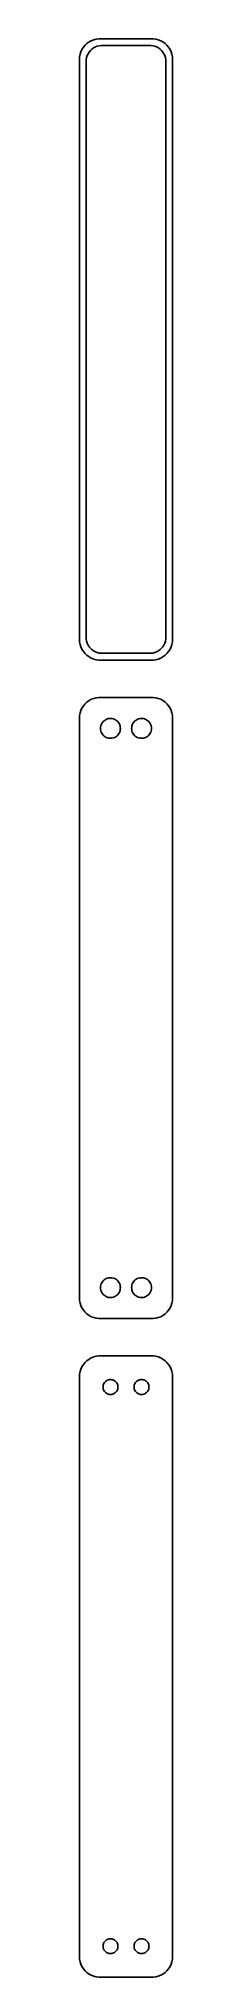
# Model space of a CAD drawing. Header units: metres. Extents: x -11 to 11, y 243 to 711.
import ezdxf

# ---------------------------------------------------------------- set-up
doc = ezdxf.new("R2010")
doc.units = ezdxf.units.M

msp = doc.modelspace()

# ---------------------------------------------------------------- linework, layer by layer
for p, q in [((-11.0929, 707.243), (-11.2106, 706.627)), ((-10.8989, 707.841), (-11.0929, 707.243)), ((-10.6315, 708.409), (-10.8989, 707.841)), ((-10.2951, 708.939), (-10.6315, 708.409)), ((-9.89484, 709.423), (-10.2951, 708.939)), ((-9.43712, 709.853), (-9.89484, 709.423)), ((-9.50096, 706.463), (-9.35068, 706.926)), ((-8.92912, 710.222), (-9.43712, 709.853)), ((-9.35068, 706.926), (-9.1436, 707.366)), ((-9.1436, 707.366), (-8.88301, 707.776)), ((-8.37889, 710.524), (-8.92912, 710.222)), ((-8.88301, 707.776), (-8.57301, 708.151)), ((-8.57301, 708.151), (-8.21851, 708.484)), ((-7.79507, 710.755), (-8.37889, 710.524)), ((-8.21851, 708.484), (-7.82506, 708.77)), ((-7.82506, 708.77), (-7.39888, 709.004)), ((-7.1869, 710.911), (-7.79507, 710.755)), ((-7.39888, 709.004), (-6.9467, 709.183)), ((-6.56395, 710.99), (-7.1869, 710.911)), ((-6.9467, 709.183), (-6.47565, 709.304)), ((6.56395, 710.99), (-6.56395, 710.99)), ((-6.47565, 709.304), (-5.99316, 709.365)), ((-5.99316, 709.365), (5.99316, 709.365)), ((5.99316, 709.365), (6.47565, 709.304)), ((6.47565, 709.304), (6.9467, 709.183)), ((7.1869, 710.911), (6.56395, 710.99)), ((6.9467, 709.183), (7.39888, 709.004)), ((7.79507, 710.755), (7.1869, 710.911)), ((7.39888, 709.004), (7.82506, 708.77)), ((8.37889, 710.524), (7.79507, 710.755)), ((7.82506, 708.77), (8.21851, 708.484)), ((8.21851, 708.484), (8.57301, 708.151)), ((8.92912, 710.222), (8.37889, 710.524)), ((8.57301, 708.151), (8.88301, 707.776)), ((8.88301, 707.776), (9.1436, 707.366)), ((9.43712, 709.853), (8.92912, 710.222)), ((9.1436, 707.366), (9.35068, 706.926)), ((9.35068, 706.926), (9.50096, 706.463)), ((9.89484, 709.423), (9.43712, 709.853)), ((10.2951, 708.939), (9.89484, 709.423)), ((10.6315, 708.409), (10.2951, 708.939)), ((10.8989, 707.841), (10.6315, 708.409)), ((11.0929, 707.243), (10.8989, 707.841)), ((11.2106, 706.627), (11.0929, 707.243)), ((-11.2106, 706.627), (-11.25, 706)), ((-11.25, 706), (-11.25, 566)), ((-9.62262, 705.5), (-9.59209, 705.985)), ((-9.62262, 566.5), (-9.62262, 705.5)), ((-9.59209, 705.985), (-9.50096, 706.463)), ((9.50096, 706.463), (9.59209, 705.985)), ((9.59209, 705.985), (9.62262, 705.5)), ((9.62262, 705.5), (9.62262, 566.5)), ((11.25, 706), (11.2106, 706.627)), ((11.25, 566), (11.25, 706)), ((-9.59209, 566.015), (-9.62262, 566.5)), ((9.62262, 566.5), (9.59209, 566.015)), ((-11.25, 566), (-11.2106, 565.373)), ((-11.2106, 565.373), (-11.0929, 564.757)), ((-11.0929, 564.757), (-10.8989, 564.159)), ((-10.8989, 564.159), (-10.6315, 563.591)), ((-10.6315, 563.591), (-10.2951, 563.061)), ((-10.2951, 563.061), (-9.89484, 562.577)), ((-9.89484, 562.577), (-9.43712, 562.147)), ((-9.50096, 565.537), (-9.59209, 566.015)), ((-9.35068, 565.074), (-9.50096, 565.537)), ((-9.43712, 562.147), (-8.92912, 561.778)), ((-9.1436, 564.634), (-9.35068, 565.074)), ((-8.88301, 564.224), (-9.1436, 564.634)), ((-8.92912, 561.778), (-8.37889, 561.476)), ((-8.57301, 563.849), (-8.88301, 564.224)), ((-8.21851, 563.516), (-8.57301, 563.849)), ((-7.82506, 563.23), (-8.21851, 563.516)), ((-7.39888, 562.996), (-7.82506, 563.23)), ((-6.9467, 562.817), (-7.39888, 562.996)), ((-6.47565, 562.696), (-6.9467, 562.817)), ((-5.99316, 562.635), (-6.47565, 562.696)), ((5.99316, 562.635), (-5.99316, 562.635)), ((6.47565, 562.696), (5.99316, 562.635)), ((6.9467, 562.817), (6.47565, 562.696)), ((7.39888, 562.996), (6.9467, 562.817)), ((7.82506, 563.23), (7.39888, 562.996)), ((8.21851, 563.516), (7.82506, 563.23)), ((8.57301, 563.849), (8.21851, 563.516)), ((8.37889, 561.476), (8.92912, 561.778)), ((8.88301, 564.224), (8.57301, 563.849)), ((9.1436, 564.634), (8.88301, 564.224)), ((8.92912, 561.778), (9.43712, 562.147)), ((9.35068, 565.074), (9.1436, 564.634)), ((9.50096, 565.537), (9.35068, 565.074)), ((9.43712, 562.147), (9.89484, 562.577)), ((9.59209, 566.015), (9.50096, 565.537)), ((9.89484, 562.577), (10.2951, 563.061)), ((10.2951, 563.061), (10.6315, 563.591)), ((10.6315, 563.591), (10.8989, 564.159)), ((10.8989, 564.159), (11.0929, 564.757)), ((11.0929, 564.757), (11.2106, 565.373)), ((11.2106, 565.373), (11.25, 566)), ((-8.37889, 561.476), (-7.79507, 561.245)), ((-7.79507, 561.245), (-7.1869, 561.089)), ((-7.1869, 561.089), (-6.56395, 561.01)), ((-6.56395, 561.01), (6.56395, 561.01)), ((6.56395, 561.01), (7.1869, 561.089)), ((7.1869, 561.089), (7.79507, 561.245)), ((7.79507, 561.245), (8.37889, 561.476)), ((-11.2106, 547.627), (-11.25, 547)), ((-11.0929, 548.243), (-11.2106, 547.627)), ((-10.8989, 548.841), (-11.0929, 548.243)), ((-10.6315, 549.409), (-10.8989, 548.841)), ((-10.2951, 549.939), (-10.6315, 549.409)), ((-9.89484, 550.423), (-10.2951, 549.939)), ((-9.43712, 550.853), (-9.89484, 550.423)), ((-8.92912, 551.222), (-9.43712, 550.853)), ((-8.37889, 551.524), (-8.92912, 551.222)), ((-7.79507, 551.755), (-8.37889, 551.524)), ((-7.1869, 551.911), (-7.79507, 551.755)), ((-6.56395, 551.99), (-7.1869, 551.911)), ((6.56395, 551.99), (-6.56395, 551.99)), ((7.1869, 551.911), (6.56395, 551.99)), ((7.79507, 551.755), (7.1869, 551.911)), ((8.37889, 551.524), (7.79507, 551.755)), ((8.92912, 551.222), (8.37889, 551.524)), ((9.43712, 550.853), (8.92912, 551.222)), ((9.89484, 550.423), (9.43712, 550.853)), ((10.2951, 549.939), (9.89484, 550.423)), ((10.6315, 549.409), (10.2951, 549.939)), ((10.8989, 548.841), (10.6315, 549.409)), ((11.0929, 548.243), (10.8989, 548.841)), ((11.2106, 547.627), (11.0929, 548.243)), ((11.25, 547), (11.2106, 547.627)), ((-11.25, 547), (-11.25, 407)), ((-6.14999, 544.5), (-6.13107, 544.801)), ((-6.13107, 544.199), (-6.14999, 544.5)), ((-6.13107, 544.801), (-6.07458, 545.097)), ((-6.07458, 543.903), (-6.13107, 544.199)), ((-6.07458, 545.097), (-5.98146, 545.383)), ((-5.98146, 543.617), (-6.07458, 543.903)), ((-5.98146, 545.383), (-5.85313, 545.656)), ((-5.85313, 543.344), (-5.98146, 543.617)), ((-5.85313, 545.656), (-5.69164, 545.911)), ((-5.69164, 543.089), (-5.85313, 543.344)), ((-5.69164, 545.911), (-5.49951, 546.143)), ((-5.49951, 542.857), (-5.69164, 543.089)), ((-5.49951, 546.143), (-5.27982, 546.349)), ((-5.27982, 542.651), (-5.49951, 542.857)), ((-5.27982, 546.349), (-5.03598, 546.526)), ((-5.03598, 546.526), (-4.77187, 546.672)), ((-4.77187, 546.672), (-4.49164, 546.783)), ((-4.49164, 546.783), (-4.19971, 546.857)), ((-4.19971, 546.857), (-3.9007, 546.895)), ((-3.9007, 546.895), (-3.59929, 546.895)), ((-3.59929, 546.895), (-3.30028, 546.857)), ((-3.30028, 546.857), (-3.00835, 546.783)), ((-3.00835, 546.783), (-2.72812, 546.672)), ((-2.72812, 546.672), (-2.464, 546.526)), ((-2.464, 546.526), (-2.22017, 546.349)), ((-2.22017, 546.349), (-2.00047, 546.143)), ((-2.00047, 542.857), (-2.22017, 542.651)), ((-2.00047, 546.143), (-1.80835, 545.911)), ((-1.80835, 543.089), (-2.00047, 542.857)), ((-1.80835, 545.911), (-1.64685, 545.656)), ((-1.64685, 543.344), (-1.80835, 543.089)), ((-1.64685, 545.656), (-1.51852, 545.383)), ((-1.51852, 543.617), (-1.64685, 543.344)), ((-1.51852, 545.383), (-1.4254, 545.097)), ((-1.4254, 543.903), (-1.51852, 543.617)), ((-1.4254, 545.097), (-1.36891, 544.801)), ((-1.36891, 544.199), (-1.4254, 543.903)), ((-1.36891, 544.801), (-1.34999, 544.5)), ((-1.34999, 544.5), (-1.36891, 544.199)), ((1.34999, 544.5), (1.36891, 544.801)), ((1.36891, 544.199), (1.34999, 544.5)), ((1.36891, 544.801), (1.4254, 545.097)), ((1.4254, 543.903), (1.36891, 544.199)), ((1.4254, 545.097), (1.51852, 545.383)), ((1.51852, 543.617), (1.4254, 543.903)), ((1.51852, 545.383), (1.64685, 545.656)), ((1.64685, 543.344), (1.51852, 543.617)), ((1.64685, 545.656), (1.80835, 545.911)), ((1.80835, 543.089), (1.64685, 543.344)), ((1.80835, 545.911), (2.00047, 546.143)), ((2.00047, 542.857), (1.80835, 543.089)), ((2.00047, 546.143), (2.22017, 546.349)), ((2.22017, 542.651), (2.00047, 542.857)), ((2.22017, 546.349), (2.464, 546.526)), ((2.464, 546.526), (2.72812, 546.672)), ((2.72812, 546.672), (3.00835, 546.783)), ((3.00835, 546.783), (3.30028, 546.857)), ((3.30028, 546.857), (3.59929, 546.895)), ((3.59929, 546.895), (3.9007, 546.895)), ((3.9007, 546.895), (4.19971, 546.857)), ((4.19971, 546.857), (4.49164, 546.783)), ((4.49164, 546.783), (4.77187, 546.672)), ((4.77187, 546.672), (5.03598, 546.526)), ((5.03598, 546.526), (5.27982, 546.349)), ((5.27982, 546.349), (5.49951, 546.143)), ((5.49951, 542.857), (5.27982, 542.651)), ((5.49951, 546.143), (5.69164, 545.911)), ((5.69164, 543.089), (5.49951, 542.857)), ((5.69164, 545.911), (5.85313, 545.656)), ((5.85313, 543.344), (5.69164, 543.089)), ((5.85313, 545.656), (5.98146, 545.383)), ((5.98146, 543.617), (5.85313, 543.344)), ((5.98146, 545.383), (6.07458, 545.097)), ((6.07458, 543.903), (5.98146, 543.617)), ((6.07458, 545.097), (6.13107, 544.801)), ((6.13107, 544.199), (6.07458, 543.903)), ((6.13107, 544.801), (6.14999, 544.5)), ((6.14999, 544.5), (6.13107, 544.199)), ((11.25, 407), (11.25, 547)), ((-5.03598, 542.474), (-5.27982, 542.651)), ((-4.77187, 542.328), (-5.03598, 542.474)), ((-4.49164, 542.217), (-4.77187, 542.328)), ((-4.19971, 542.143), (-4.49164, 542.217)), ((-3.9007, 542.105), (-4.19971, 542.143)), ((-3.59929, 542.105), (-3.9007, 542.105)), ((-3.30028, 542.143), (-3.59929, 542.105)), ((-3.00835, 542.217), (-3.30028, 542.143)), ((-2.72812, 542.328), (-3.00835, 542.217)), ((-2.464, 542.474), (-2.72812, 542.328)), ((-2.22017, 542.651), (-2.464, 542.474)), ((2.464, 542.474), (2.22017, 542.651)), ((2.72812, 542.328), (2.464, 542.474)), ((3.00835, 542.217), (2.72812, 542.328)), ((3.30028, 542.143), (3.00835, 542.217)), ((3.59929, 542.105), (3.30028, 542.143)), ((3.9007, 542.105), (3.59929, 542.105)), ((4.19971, 542.143), (3.9007, 542.105)), ((4.49164, 542.217), (4.19971, 542.143)), ((4.77187, 542.328), (4.49164, 542.217)), ((5.03598, 542.474), (4.77187, 542.328)), ((5.27982, 542.651), (5.03598, 542.474)), ((-4.49164, 411.783), (-4.19971, 411.857)), ((-4.19971, 411.857), (-3.9007, 411.895)), ((-3.9007, 411.895), (-3.59929, 411.895)), ((-3.59929, 411.895), (-3.30028, 411.857)), ((-3.30028, 411.857), (-3.00835, 411.783)), ((3.00835, 411.783), (3.30028, 411.857)), ((3.30028, 411.857), (3.59929, 411.895)), ((3.59929, 411.895), (3.9007, 411.895)), ((3.9007, 411.895), (4.19971, 411.857)), ((4.19971, 411.857), (4.49164, 411.783)), ((-6.14999, 409.5), (-6.13107, 409.801)), ((-6.13107, 409.199), (-6.14999, 409.5)), ((-6.13107, 409.801), (-6.07458, 410.097)), ((-6.07458, 408.903), (-6.13107, 409.199)), ((-6.07458, 410.097), (-5.98146, 410.383)), ((-5.98146, 408.617), (-6.07458, 408.903)), ((-5.98146, 410.383), (-5.85313, 410.656)), ((-5.85313, 408.344), (-5.98146, 408.617)), ((-5.85313, 410.656), (-5.69164, 410.911)), ((-5.69164, 408.089), (-5.85313, 408.344)), ((-5.69164, 410.911), (-5.49951, 411.143)), ((-5.49951, 407.857), (-5.69164, 408.089)), ((-5.49951, 411.143), (-5.27982, 411.349)), ((-5.27982, 407.651), (-5.49951, 407.857)), ((-5.27982, 411.349), (-5.03598, 411.526)), ((-5.03598, 407.474), (-5.27982, 407.651)), ((-5.03598, 411.526), (-4.77187, 411.672)), ((-4.77187, 407.328), (-5.03598, 407.474)), ((-4.77187, 411.672), (-4.49164, 411.783)), ((-4.49164, 407.217), (-4.77187, 407.328)), ((-4.19971, 407.143), (-4.49164, 407.217)), ((-3.9007, 407.105), (-4.19971, 407.143)), ((-3.30028, 407.143), (-3.59929, 407.105)), ((-3.00835, 407.217), (-3.30028, 407.143)), ((-3.00835, 411.783), (-2.72812, 411.672)), ((-2.72812, 407.328), (-3.00835, 407.217)), ((-2.72812, 411.672), (-2.464, 411.526)), ((-2.464, 407.474), (-2.72812, 407.328)), ((-2.464, 411.526), (-2.22017, 411.349)), ((-2.22017, 407.651), (-2.464, 407.474)), ((-2.22017, 411.349), (-2.00047, 411.143)), ((-2.00047, 407.857), (-2.22017, 407.651)), ((-2.00047, 411.143), (-1.80835, 410.911)), ((-1.80835, 408.089), (-2.00047, 407.857)), ((-1.80835, 410.911), (-1.64685, 410.656)), ((-1.64685, 408.344), (-1.80835, 408.089)), ((-1.64685, 410.656), (-1.51852, 410.383)), ((-1.51852, 408.617), (-1.64685, 408.344)), ((-1.51852, 410.383), (-1.4254, 410.097)), ((-1.4254, 408.903), (-1.51852, 408.617)), ((-1.4254, 410.097), (-1.36891, 409.801)), ((-1.36891, 409.199), (-1.4254, 408.903)), ((-1.36891, 409.801), (-1.34999, 409.5)), ((-1.34999, 409.5), (-1.36891, 409.199)), ((1.34999, 409.5), (1.36891, 409.801)), ((1.36891, 409.199), (1.34999, 409.5)), ((1.36891, 409.801), (1.4254, 410.097)), ((1.4254, 408.903), (1.36891, 409.199)), ((1.4254, 410.097), (1.51852, 410.383)), ((1.51852, 408.617), (1.4254, 408.903)), ((1.51852, 410.383), (1.64685, 410.656)), ((1.64685, 408.344), (1.51852, 408.617)), ((1.64685, 410.656), (1.80835, 410.911)), ((1.80835, 408.089), (1.64685, 408.344)), ((1.80835, 410.911), (2.00047, 411.143)), ((2.00047, 407.857), (1.80835, 408.089)), ((2.00047, 411.143), (2.22017, 411.349)), ((2.22017, 407.651), (2.00047, 407.857)), ((2.22017, 411.349), (2.464, 411.526)), ((2.464, 407.474), (2.22017, 407.651)), ((2.464, 411.526), (2.72812, 411.672)), ((2.72812, 407.328), (2.464, 407.474)), ((2.72812, 411.672), (3.00835, 411.783)), ((3.00835, 407.217), (2.72812, 407.328)), ((3.30028, 407.143), (3.00835, 407.217)), ((3.59929, 407.105), (3.30028, 407.143)), ((4.19971, 407.143), (3.9007, 407.105)), ((4.49164, 407.217), (4.19971, 407.143)), ((4.49164, 411.783), (4.77187, 411.672)), ((4.77187, 407.328), (4.49164, 407.217)), ((4.77187, 411.672), (5.03598, 411.526)), ((5.03598, 407.474), (4.77187, 407.328)), ((5.03598, 411.526), (5.27982, 411.349)), ((5.27982, 407.651), (5.03598, 407.474)), ((5.27982, 411.349), (5.49951, 411.143)), ((5.49951, 407.857), (5.27982, 407.651)), ((5.49951, 411.143), (5.69164, 410.911)), ((5.69164, 408.089), (5.49951, 407.857)), ((5.69164, 410.911), (5.85313, 410.656)), ((5.85313, 408.344), (5.69164, 408.089)), ((5.85313, 410.656), (5.98146, 410.383)), ((5.98146, 408.617), (5.85313, 408.344)), ((5.98146, 410.383), (6.07458, 410.097)), ((6.07458, 408.903), (5.98146, 408.617)), ((6.07458, 410.097), (6.13107, 409.801)), ((6.13107, 409.199), (6.07458, 408.903)), ((6.13107, 409.801), (6.14999, 409.5)), ((6.14999, 409.5), (6.13107, 409.199)), ((-11.25, 407), (-11.2106, 406.373)), ((-11.2106, 406.373), (-11.0929, 405.757)), ((-11.0929, 405.757), (-10.8989, 405.159)), ((-10.8989, 405.159), (-10.6315, 404.591)), ((-10.6315, 404.591), (-10.2951, 404.061)), ((-10.2951, 404.061), (-9.89484, 403.577)), ((-9.89484, 403.577), (-9.43712, 403.147)), ((-9.43712, 403.147), (-8.92912, 402.778)), ((-8.92912, 402.778), (-8.37889, 402.476)), ((-8.37889, 402.476), (-7.79507, 402.245)), ((-3.59929, 407.105), (-3.9007, 407.105)), ((3.9007, 407.105), (3.59929, 407.105)), ((7.79507, 402.245), (8.37889, 402.476)), ((8.37889, 402.476), (8.92912, 402.778)), ((8.92912, 402.778), (9.43712, 403.147)), ((9.43712, 403.147), (9.89484, 403.577)), ((9.89484, 403.577), (10.2951, 404.061)), ((10.2951, 404.061), (10.6315, 404.591)), ((10.6315, 404.591), (10.8989, 405.159)), ((10.8989, 405.159), (11.0929, 405.757)), ((11.0929, 405.757), (11.2106, 406.373)), ((11.2106, 406.373), (11.25, 407)), ((-7.79507, 402.245), (-7.1869, 402.089)), ((-7.1869, 402.089), (-6.56395, 402.01)), ((-6.56395, 402.01), (6.56395, 402.01)), ((6.56395, 402.01), (7.1869, 402.089)), ((7.1869, 402.089), (7.79507, 402.245)), ((-11.2106, 388.627), (-11.25, 388)), ((-11.0929, 389.243), (-11.2106, 388.627)), ((-10.8989, 389.841), (-11.0929, 389.243)), ((-10.6315, 390.409), (-10.8989, 389.841)), ((-10.2951, 390.939), (-10.6315, 390.409)), ((-9.89484, 391.423), (-10.2951, 390.939)), ((-9.43712, 391.853), (-9.89484, 391.423)), ((-8.92912, 392.222), (-9.43712, 391.853)), ((-8.37889, 392.524), (-8.92912, 392.222)), ((-7.79507, 392.755), (-8.37889, 392.524)), ((-7.1869, 392.911), (-7.79507, 392.755)), ((-6.56395, 392.99), (-7.1869, 392.911)), ((6.56395, 392.99), (-6.56395, 392.99)), ((7.1869, 392.911), (6.56395, 392.99)), ((7.79507, 392.755), (7.1869, 392.911)), ((8.37889, 392.524), (7.79507, 392.755)), ((8.92912, 392.222), (8.37889, 392.524)), ((9.43712, 391.853), (8.92912, 392.222)), ((9.89484, 391.423), (9.43712, 391.853)), ((10.2951, 390.939), (9.89484, 391.423)), ((10.6315, 390.409), (10.2951, 390.939)), ((10.8989, 389.841), (10.6315, 390.409)), ((11.0929, 389.243), (10.8989, 389.841)), ((11.2106, 388.627), (11.0929, 389.243)), ((11.25, 388), (11.2106, 388.627)), ((-11.25, 388), (-11.25, 248)), ((-5.54999, 385.5), (-5.5358, 385.726)), ((-5.5358, 385.274), (-5.54999, 385.5)), ((-5.5358, 385.726), (-5.49344, 385.948)), ((-5.49344, 385.052), (-5.5358, 385.274)), ((-5.49344, 385.948), (-5.42358, 386.163)), ((-5.42358, 384.837), (-5.49344, 385.052)), ((-5.42358, 386.163), (-5.32735, 386.367)), ((-5.32735, 384.633), (-5.42358, 384.837)), ((-5.32735, 386.367), (-5.20622, 386.558)), ((-5.20622, 384.442), (-5.32735, 384.633)), ((-5.20622, 386.558), (-5.06213, 386.732)), ((-5.06213, 384.268), (-5.20622, 384.442)), ((-5.06213, 386.732), (-4.89735, 386.887)), ((-4.89735, 384.113), (-5.06213, 384.268)), ((-4.89735, 386.887), (-4.71448, 387.02)), ((-4.71448, 383.98), (-4.89735, 384.113)), ((-4.71448, 387.02), (-4.51639, 387.129)), ((-4.51639, 383.871), (-4.71448, 383.98)), ((-4.51639, 387.129), (-4.30623, 387.212)), ((-4.30623, 383.788), (-4.51639, 383.871)), ((-4.30623, 387.212), (-4.08728, 387.268)), ((-4.08728, 383.732), (-4.30623, 383.788)), ((-4.08728, 387.268), (-3.86302, 387.296)), ((-3.86302, 387.296), (-3.63696, 387.296)), ((-3.63696, 387.296), (-3.4127, 387.268)), ((-3.4127, 387.268), (-3.19376, 387.212)), ((-3.19376, 383.788), (-3.4127, 383.732)), ((-3.19376, 387.212), (-2.9836, 387.129)), ((-2.9836, 383.871), (-3.19376, 383.788)), ((-2.9836, 387.129), (-2.78551, 387.02)), ((-2.78551, 383.98), (-2.9836, 383.871)), ((-2.78551, 387.02), (-2.60263, 386.887)), ((-2.60263, 384.113), (-2.78551, 383.98)), ((-2.60263, 386.887), (-2.43785, 386.732)), ((-2.43785, 384.268), (-2.60263, 384.113)), ((-2.43785, 386.732), (-2.29376, 386.558)), ((-2.29376, 384.442), (-2.43785, 384.268)), ((-2.29376, 386.558), (-2.17264, 386.367)), ((-2.17264, 384.633), (-2.29376, 384.442)), ((-2.17264, 386.367), (-2.0764, 386.163)), ((-2.0764, 384.837), (-2.17264, 384.633)), ((-2.0764, 386.163), (-2.00655, 385.948)), ((-2.00655, 385.052), (-2.0764, 384.837)), ((-2.00655, 385.948), (-1.96419, 385.726)), ((-1.96419, 385.274), (-2.00655, 385.052)), ((-1.96419, 385.726), (-1.95, 385.5)), ((-1.95, 385.5), (-1.96419, 385.274)), ((1.95, 385.5), (1.96419, 385.726)), ((1.96419, 385.274), (1.95, 385.5)), ((1.96419, 385.726), (2.00655, 385.948)), ((2.00655, 385.052), (1.96419, 385.274)), ((2.00655, 385.948), (2.0764, 386.163)), ((2.0764, 384.837), (2.00655, 385.052)), ((2.0764, 386.163), (2.17264, 386.367)), ((2.17264, 384.633), (2.0764, 384.837)), ((2.17264, 386.367), (2.29376, 386.558)), ((2.29376, 384.442), (2.17264, 384.633)), ((2.29376, 386.558), (2.43785, 386.732)), ((2.43785, 384.268), (2.29376, 384.442)), ((2.43785, 386.732), (2.60263, 386.887)), ((2.60263, 384.113), (2.43785, 384.268)), ((2.60263, 386.887), (2.78551, 387.02)), ((2.78551, 383.98), (2.60263, 384.113)), ((2.78551, 387.02), (2.9836, 387.129)), ((2.9836, 383.871), (2.78551, 383.98)), ((2.9836, 387.129), (3.19376, 387.212)), ((3.19376, 383.788), (2.9836, 383.871)), ((3.19376, 387.212), (3.4127, 387.268)), ((3.4127, 383.732), (3.19376, 383.788)), ((3.4127, 387.268), (3.63696, 387.296)), ((3.63696, 387.296), (3.86302, 387.296)), ((3.86302, 387.296), (4.08728, 387.268)), ((4.08728, 387.268), (4.30623, 387.212)), ((4.30623, 383.788), (4.08728, 383.732)), ((4.30623, 387.212), (4.51639, 387.129)), ((4.51639, 383.871), (4.30623, 383.788)), ((4.51639, 387.129), (4.71448, 387.02)), ((4.71448, 383.98), (4.51639, 383.871)), ((4.71448, 387.02), (4.89735, 386.887)), ((4.89735, 384.113), (4.71448, 383.98)), ((4.89735, 386.887), (5.06213, 386.732)), ((5.06213, 384.268), (4.89735, 384.113)), ((5.06213, 386.732), (5.20622, 386.558)), ((5.20622, 384.442), (5.06213, 384.268)), ((5.20622, 386.558), (5.32735, 386.367)), ((5.32735, 384.633), (5.20622, 384.442)), ((5.32735, 386.367), (5.42358, 386.163)), ((5.42358, 384.837), (5.32735, 384.633)), ((5.42358, 386.163), (5.49344, 385.948)), ((5.49344, 385.052), (5.42358, 384.837)), ((5.49344, 385.948), (5.5358, 385.726)), ((5.5358, 385.274), (5.49344, 385.052)), ((5.5358, 385.726), (5.54999, 385.5)), ((5.54999, 385.5), (5.5358, 385.274)), ((11.25, 248), (11.25, 388)), ((-3.86302, 383.704), (-4.08728, 383.732)), ((-3.63696, 383.704), (-3.86302, 383.704)), ((-3.4127, 383.732), (-3.63696, 383.704)), ((3.63696, 383.704), (3.4127, 383.732)), ((3.86302, 383.704), (3.63696, 383.704)), ((4.08728, 383.732), (3.86302, 383.704)), ((-5.54999, 250.5), (-5.5358, 250.726)), ((-5.5358, 250.274), (-5.54999, 250.5)), ((-5.5358, 250.726), (-5.49344, 250.948)), ((-5.49344, 250.052), (-5.5358, 250.274)), ((-5.49344, 250.948), (-5.42358, 251.163)), ((-5.42358, 249.837), (-5.49344, 250.052)), ((-5.42358, 251.163), (-5.32735, 251.367)), ((-5.32735, 249.633), (-5.42358, 249.837)), ((-5.32735, 251.367), (-5.20622, 251.558)), ((-5.20622, 249.442), (-5.32735, 249.633)), ((-5.20622, 251.558), (-5.06213, 251.732)), ((-5.06213, 249.268), (-5.20622, 249.442)), ((-5.06213, 251.732), (-4.89735, 251.887)), ((-4.89735, 249.113), (-5.06213, 249.268)), ((-4.89735, 251.887), (-4.71448, 252.02)), ((-4.71448, 248.98), (-4.89735, 249.113)), ((-4.71448, 252.02), (-4.51639, 252.129)), ((-4.51639, 248.871), (-4.71448, 248.98)), ((-4.51639, 252.129), (-4.30623, 252.212)), ((-4.30623, 248.788), (-4.51639, 248.871)), ((-4.30623, 252.212), (-4.08728, 252.268)), ((-4.08728, 248.732), (-4.30623, 248.788)), ((-4.08728, 252.268), (-3.86302, 252.296)), ((-3.86302, 248.704), (-4.08728, 248.732)), ((-3.86302, 252.296), (-3.63696, 252.296)), ((-3.63696, 248.704), (-3.86302, 248.704)), ((-3.63696, 252.296), (-3.4127, 252.268)), ((-3.4127, 248.732), (-3.63696, 248.704)), ((-3.4127, 252.268), (-3.19376, 252.212)), ((-3.19376, 248.788), (-3.4127, 248.732)), ((-3.19376, 252.212), (-2.9836, 252.129)), ((-2.9836, 248.871), (-3.19376, 248.788)), ((-2.9836, 252.129), (-2.78551, 252.02)), ((-2.78551, 248.98), (-2.9836, 248.871)), ((-2.78551, 252.02), (-2.60263, 251.887)), ((-2.60263, 249.113), (-2.78551, 248.98)), ((-2.60263, 251.887), (-2.43785, 251.732)), ((-2.43785, 249.268), (-2.60263, 249.113)), ((-2.43785, 251.732), (-2.29376, 251.558)), ((-2.29376, 249.442), (-2.43785, 249.268)), ((-2.29376, 251.558), (-2.17264, 251.367)), ((-2.17264, 249.633), (-2.29376, 249.442)), ((-2.17264, 251.367), (-2.0764, 251.163)), ((-2.0764, 249.837), (-2.17264, 249.633)), ((-2.0764, 251.163), (-2.00655, 250.948)), ((-2.00655, 250.052), (-2.0764, 249.837)), ((-2.00655, 250.948), (-1.96419, 250.726)), ((-1.96419, 250.274), (-2.00655, 250.052)), ((-1.96419, 250.726), (-1.95, 250.5)), ((-1.95, 250.5), (-1.96419, 250.274)), ((1.95, 250.5), (1.96419, 250.726)), ((1.96419, 250.274), (1.95, 250.5)), ((1.96419, 250.726), (2.00655, 250.948)), ((2.00655, 250.052), (1.96419, 250.274)), ((2.00655, 250.948), (2.0764, 251.163)), ((2.0764, 249.837), (2.00655, 250.052)), ((2.0764, 251.163), (2.17264, 251.367)), ((2.17264, 249.633), (2.0764, 249.837)), ((2.17264, 251.367), (2.29376, 251.558)), ((2.29376, 249.442), (2.17264, 249.633)), ((2.29376, 251.558), (2.43785, 251.732)), ((2.43785, 249.268), (2.29376, 249.442)), ((2.43785, 251.732), (2.60263, 251.887)), ((2.60263, 249.113), (2.43785, 249.268)), ((2.60263, 251.887), (2.78551, 252.02)), ((2.78551, 248.98), (2.60263, 249.113)), ((2.78551, 252.02), (2.9836, 252.129)), ((2.9836, 248.871), (2.78551, 248.98)), ((2.9836, 252.129), (3.19376, 252.212)), ((3.19376, 248.788), (2.9836, 248.871)), ((3.19376, 252.212), (3.4127, 252.268)), ((3.4127, 248.732), (3.19376, 248.788)), ((3.4127, 252.268), (3.63696, 252.296)), ((3.63696, 248.704), (3.4127, 248.732)), ((3.63696, 252.296), (3.86302, 252.296)), ((3.86302, 248.704), (3.63696, 248.704)), ((3.86302, 252.296), (4.08728, 252.268)), ((4.08728, 248.732), (3.86302, 248.704)), ((4.08728, 252.268), (4.30623, 252.212)), ((4.30623, 248.788), (4.08728, 248.732)), ((4.30623, 252.212), (4.51639, 252.129)), ((4.51639, 248.871), (4.30623, 248.788)), ((4.51639, 252.129), (4.71448, 252.02)), ((4.71448, 248.98), (4.51639, 248.871)), ((4.71448, 252.02), (4.89735, 251.887)), ((4.89735, 249.113), (4.71448, 248.98)), ((4.89735, 251.887), (5.06213, 251.732)), ((5.06213, 249.268), (4.89735, 249.113)), ((5.06213, 251.732), (5.20622, 251.558)), ((5.20622, 249.442), (5.06213, 249.268)), ((5.20622, 251.558), (5.32735, 251.367)), ((5.32735, 249.633), (5.20622, 249.442)), ((5.32735, 251.367), (5.42358, 251.163)), ((5.42358, 249.837), (5.32735, 249.633)), ((5.42358, 251.163), (5.49344, 250.948)), ((5.49344, 250.052), (5.42358, 249.837)), ((5.49344, 250.948), (5.5358, 250.726)), ((5.5358, 250.274), (5.49344, 250.052)), ((5.5358, 250.726), (5.54999, 250.5)), ((5.54999, 250.5), (5.5358, 250.274)), ((-11.25, 248), (-11.2106, 247.373)), ((-11.2106, 247.373), (-11.0929, 246.757)), ((-11.0929, 246.757), (-10.8989, 246.159)), ((-10.8989, 246.159), (-10.6315, 245.591)), ((-10.6315, 245.591), (-10.2951, 245.061)), ((-10.2951, 245.061), (-9.89484, 244.577)), ((-9.89484, 244.577), (-9.43712, 244.147)), ((-9.43712, 244.147), (-8.92912, 243.778)), ((-8.92912, 243.778), (-8.37889, 243.476)), ((-8.37889, 243.476), (-7.79507, 243.245)), ((7.79507, 243.245), (8.37889, 243.476)), ((8.37889, 243.476), (8.92912, 243.778)), ((8.92912, 243.778), (9.43712, 244.147)), ((9.43712, 244.147), (9.89484, 244.577)), ((9.89484, 244.577), (10.2951, 245.061)), ((10.2951, 245.061), (10.6315, 245.591)), ((10.6315, 245.591), (10.8989, 246.159)), ((10.8989, 246.159), (11.0929, 246.757)), ((11.0929, 246.757), (11.2106, 247.373)), ((11.2106, 247.373), (11.25, 248)), ((-7.79507, 243.245), (-7.1869, 243.089)), ((-7.1869, 243.089), (-6.56395, 243.01)), ((-6.56395, 243.01), (6.56395, 243.01)), ((6.56395, 243.01), (7.1869, 243.089)), ((7.1869, 243.089), (7.79507, 243.245))]:
    msp.add_line(p, q)

doc.saveas('drawing.dxf')
